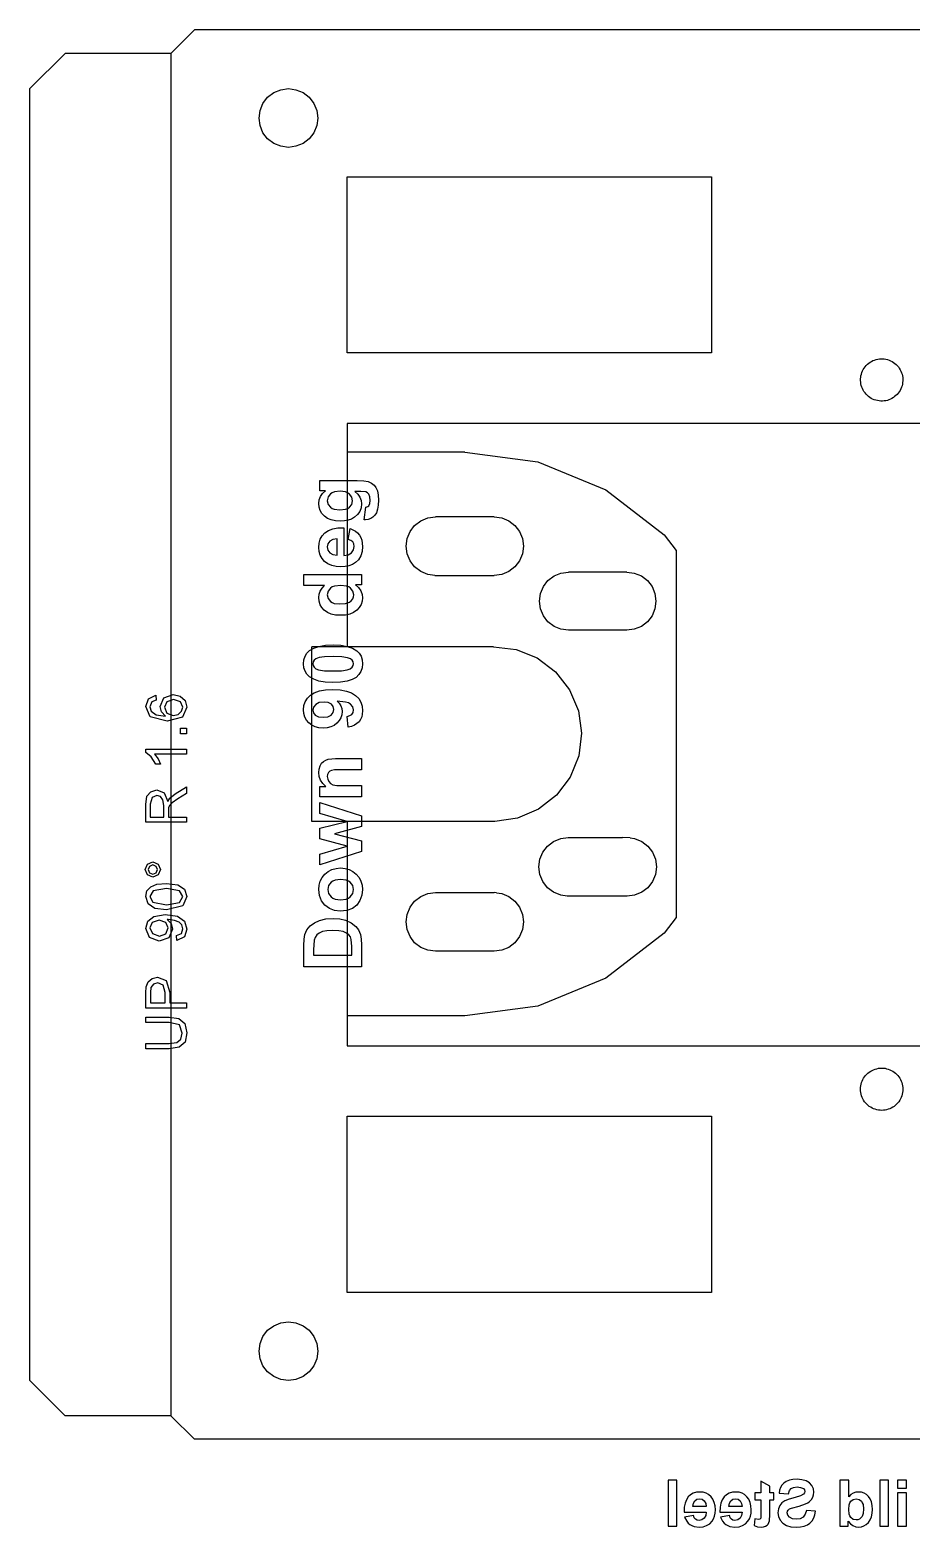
# Model space of a CAD drawing. Header units: metres. Extents: x 144 to 450, y -7 to 120.
# Drawn here: x 304.3 to 379.3, y -7.4 to 120.1 of the extents above; entities that cross this region are included whole.
import ezdxf

# ---------------------------------------------------------------- set-up
doc = ezdxf.new("R2010")
doc.units = ezdxf.units.M

msp = doc.modelspace()

# ---------------------------------------------------------------- linework, layer by layer
at = {"layer": '2mm Mild Steel'}
for p, q in [((359.33, -3.38, 0.02), (358.58, -3.38, 0.02)), ((358.58, -3.38, 0.02), (358.58, -7.31, 0.02)), ((359.33, -7.31, 0.02), (359.33, -3.38, 0.02)), ((367.24, -3.9, 0.02), (366.48, -3.46, 0.02)), ((366.48, -3.46, 0.02), (366.48, -4.46, 0.02)), ((368.28, -3.81, 0.02), (368.16, -4.02, 0.02)), ((368.44, -3.64, 0.02), (368.28, -3.81, 0.02)), ((368.65, -3.49, 0.02), (368.44, -3.64, 0.02)), ((368.91, -3.39, 0.02), (368.65, -3.49, 0.02)), ((369.21, -3.33, 0.02), (368.91, -3.39, 0.02)), ((369.56, -3.31, 0.02), (369.21, -3.33, 0.02)), ((369.98, -3.35, 0.02), (369.56, -3.31, 0.02)), ((370.33, -3.45, 0.02), (369.98, -3.35, 0.02)), ((370.62, -3.62, 0.02), (370.33, -3.45, 0.02)), ((370.82, -3.85, 0.02), (370.62, -3.62, 0.02)), ((373.96, -3.38, 0.02), (373.21, -3.38, 0.02)), ((373.21, -3.38, 0.02), (373.21, -7.31, 0.02)), ((373.96, -4.8, 0.02), (373.96, -3.38, 0.02)), ((377.35, -3.38, 0.02), (376.6, -3.38, 0.02)), ((376.6, -3.38, 0.02), (376.6, -7.31, 0.02)), ((377.35, -7.31, 0.02), (377.35, -3.38, 0.02)), ((378.88, -3.38, 0.02), (378.12, -3.38, 0.02)), ((378.12, -3.38, 0.02), (378.12, -4.08, 0.02)), ((378.88, -4.08, 0.02), (378.88, -3.38, 0.02)), ((360.14, -5.06, 0.02), (360.03, -5.35, 0.02)), ((360.3, -4.82, 0.02), (360.14, -5.06, 0.02)), ((360.5, -4.63, 0.02), (360.3, -4.82, 0.02)), ((360.73, -4.5, 0.02), (360.5, -4.63, 0.02)), ((361, -4.42, 0.02), (360.73, -4.5, 0.02)), ((360.87, -5.15, 0.02), (361.04, -5.02, 0.02)), ((361.3, -4.4, 0.02), (361, -4.42, 0.02)), ((361.04, -5.02, 0.02), (361.26, -4.98, 0.02)), ((361.26, -4.98, 0.02), (361.48, -5.02, 0.02)), ((361.57, -4.42, 0.02), (361.3, -4.4, 0.02)), ((361.48, -5.02, 0.02), (361.67, -5.15, 0.02)), ((361.82, -4.5, 0.02), (361.57, -4.42, 0.02)), ((362.04, -4.62, 0.02), (361.82, -4.5, 0.02)), ((362.24, -4.8, 0.02), (362.04, -4.62, 0.02)), ((362.4, -5.02, 0.02), (362.24, -4.8, 0.02)), ((362.52, -5.28, 0.02), (362.4, -5.02, 0.02)), ((363.2, -5.06, 0.02), (363.08, -5.35, 0.02)), ((363.36, -4.82, 0.02), (363.2, -5.06, 0.02)), ((363.56, -4.63, 0.02), (363.36, -4.82, 0.02)), ((363.79, -4.5, 0.02), (363.56, -4.63, 0.02)), ((364.06, -4.42, 0.02), (363.79, -4.5, 0.02)), ((363.92, -5.15, 0.02), (364.1, -5.02, 0.02)), ((364.36, -4.4, 0.02), (364.06, -4.42, 0.02)), ((364.1, -5.02, 0.02), (364.31, -4.98, 0.02)), ((364.31, -4.98, 0.02), (364.54, -5.02, 0.02)), ((364.63, -4.42, 0.02), (364.36, -4.4, 0.02)), ((364.54, -5.02, 0.02), (364.72, -5.15, 0.02)), ((364.88, -4.5, 0.02), (364.63, -4.42, 0.02)), ((365.1, -4.62, 0.02), (364.88, -4.5, 0.02)), ((365.3, -4.8, 0.02), (365.1, -4.62, 0.02)), ((365.46, -5.02, 0.02), (365.3, -4.8, 0.02)), ((365.57, -5.28, 0.02), (365.46, -5.02, 0.02)), ((365.97, -4.46, 0.02), (365.97, -5.06, 0.02)), ((366.48, -4.46, 0.02), (365.97, -4.46, 0.02)), ((365.97, -5.06, 0.02), (366.48, -5.06, 0.02)), ((366.48, -5.06, 0.02), (366.48, -6.21, 0.02)), ((367.24, -4.46, 0.02), (367.24, -3.9, 0.02)), ((367.59, -4.46, 0.02), (367.24, -4.46, 0.02)), ((367.24, -6.31, 0.02), (367.24, -5.06, 0.02)), ((367.24, -5.06, 0.02), (367.59, -5.06, 0.02)), ((367.59, -5.06, 0.02), (367.59, -4.46, 0.02)), ((368.08, -4.25, 0.02), (368.05, -4.5, 0.02)), ((368.05, -4.5, 0.02), (368.84, -4.54, 0.02)), ((368.16, -4.02, 0.02), (368.08, -4.25, 0.02)), ((368.88, -5, 0.02), (368.53, -5.14, 0.02)), ((368.84, -4.54, 0.02), (368.92, -4.28, 0.02)), ((369.39, -4.86, 0.02), (368.88, -5, 0.02)), ((368.92, -4.28, 0.02), (369.06, -4.1, 0.02)), ((369.06, -4.1, 0.02), (369.27, -4, 0.02)), ((369.27, -4, 0.02), (369.57, -3.97, 0.02)), ((369.86, -4.72, 0.02), (369.39, -4.86, 0.02)), ((369.57, -3.97, 0.02), (369.87, -4, 0.02)), ((370.12, -4.59, 0.02), (369.86, -4.72, 0.02)), ((369.87, -4, 0.02), (370.11, -4.11, 0.02)), ((370.11, -4.11, 0.02), (370.2, -4.22, 0.02)), ((370.2, -4.48, 0.02), (370.12, -4.59, 0.02)), ((370.2, -4.22, 0.02), (370.23, -4.36, 0.02)), ((370.23, -4.36, 0.02), (370.2, -4.48, 0.02)), ((370.63, -5.2, 0.02), (370.79, -5.03, 0.02)), ((370.79, -5.03, 0.02), (370.9, -4.84, 0.02)), ((370.95, -4.12, 0.02), (370.82, -3.85, 0.02)), ((370.9, -4.84, 0.02), (370.97, -4.63, 0.02)), ((370.99, -4.41, 0.02), (370.95, -4.12, 0.02)), ((370.97, -4.63, 0.02), (370.99, -4.41, 0.02)), ((374.15, -4.62, 0.02), (373.96, -4.8, 0.02)), ((374.14, -5.19, 0.02), (374.34, -5.03, 0.02)), ((374.34, -4.5, 0.02), (374.15, -4.62, 0.02)), ((374.56, -4.42, 0.02), (374.34, -4.5, 0.02)), ((374.34, -5.03, 0.02), (374.59, -4.98, 0.02)), ((374.79, -4.4, 0.02), (374.56, -4.42, 0.02)), ((374.59, -4.98, 0.02), (374.84, -5.03, 0.02)), ((375.04, -4.42, 0.02), (374.79, -4.4, 0.02)), ((374.84, -5.03, 0.02), (375.04, -5.19, 0.02)), ((375.27, -4.49, 0.02), (375.04, -4.42, 0.02)), ((375.47, -4.61, 0.02), (375.27, -4.49, 0.02)), ((375.65, -4.78, 0.02), (375.47, -4.61, 0.02)), ((375.8, -4.99, 0.02), (375.65, -4.78, 0.02)), ((375.91, -5.24, 0.02), (375.8, -4.99, 0.02)), ((378.12, -4.08, 0.02), (378.88, -4.08, 0.02)), ((378.88, -4.46, 0.02), (378.12, -4.46, 0.02)), ((378.12, -4.46, 0.02), (378.12, -7.31, 0.02)), ((378.88, -7.31, 0.02), (378.88, -4.46, 0.02)), ((359.96, -5.7, 0.02), (359.95, -6.1, 0.02)), ((359.95, -6.1, 0.02), (361.84, -6.1, 0.02)), ((360.03, -5.35, 0.02), (359.96, -5.7, 0.02)), ((360.7, -5.64, 0.02), (360.74, -5.36, 0.02)), ((361.82, -5.64, 0.02), (360.7, -5.64, 0.02)), ((360.74, -5.36, 0.02), (360.87, -5.15, 0.02)), ((361.67, -5.15, 0.02), (361.79, -5.37, 0.02)), ((361.79, -5.37, 0.02), (361.82, -5.64, 0.02)), ((361.84, -6.1, 0.02), (361.79, -6.4, 0.02)), ((362.59, -5.57, 0.02), (362.52, -5.28, 0.02)), ((362.54, -6.45, 0.02), (362.59, -6.19, 0.02)), ((362.61, -5.91, 0.02), (362.59, -5.57, 0.02)), ((362.59, -6.19, 0.02), (362.61, -5.91, 0.02)), ((363.02, -5.7, 0.02), (363, -6.1, 0.02)), ((363, -6.1, 0.02), (364.89, -6.1, 0.02)), ((363.08, -5.35, 0.02), (363.02, -5.7, 0.02)), ((363.75, -5.64, 0.02), (363.8, -5.36, 0.02)), ((364.88, -5.64, 0.02), (363.75, -5.64, 0.02)), ((363.8, -5.36, 0.02), (363.92, -5.15, 0.02)), ((364.72, -5.15, 0.02), (364.84, -5.37, 0.02)), ((364.84, -5.37, 0.02), (364.88, -5.64, 0.02)), ((364.89, -6.1, 0.02), (364.84, -6.4, 0.02)), ((365.64, -5.57, 0.02), (365.57, -5.28, 0.02)), ((365.6, -6.45, 0.02), (365.65, -6.19, 0.02)), ((365.67, -5.91, 0.02), (365.64, -5.57, 0.02)), ((365.65, -6.19, 0.02), (365.67, -5.91, 0.02)), ((366.48, -6.21, 0.02), (366.47, -6.62, 0.02)), ((367.22, -6.84, 0.02), (367.24, -6.31, 0.02)), ((367.98, -5.82, 0.02), (367.94, -6.17, 0.02)), ((367.94, -6.17, 0.02), (367.98, -6.49, 0.02)), ((368.09, -5.54, 0.02), (367.98, -5.82, 0.02)), ((368.28, -5.31, 0.02), (368.09, -5.54, 0.02)), ((368.53, -5.14, 0.02), (368.28, -5.31, 0.02)), ((368.73, -6.17, 0.02), (368.75, -6.04, 0.02)), ((368.78, -6.37, 0.02), (368.73, -6.17, 0.02)), ((368.75, -6.04, 0.02), (368.81, -5.93, 0.02)), ((368.93, -6.55, 0.02), (368.78, -6.37, 0.02)), ((368.81, -5.93, 0.02), (368.93, -5.84, 0.02)), ((368.93, -5.84, 0.02), (369.1, -5.76, 0.02)), ((369.1, -5.76, 0.02), (369.74, -5.59, 0.02)), ((369.74, -5.59, 0.02), (370.28, -5.41, 0.02)), ((370.26, -6.29, 0.02), (370.08, -6.53, 0.02)), ((370.36, -5.96, 0.02), (370.26, -6.29, 0.02)), ((370.28, -5.41, 0.02), (370.48, -5.31, 0.02)), ((371.14, -6.03, 0.02), (370.36, -5.96, 0.02)), ((370.48, -5.31, 0.02), (370.63, -5.2, 0.02)), ((370.98, -6.61, 0.02), (371.08, -6.34, 0.02)), ((371.08, -6.34, 0.02), (371.14, -6.03, 0.02)), ((373.96, -5.9, 0.02), (374, -5.48, 0.02)), ((374.01, -6.28, 0.02), (373.96, -5.9, 0.02)), ((374, -5.48, 0.02), (374.06, -5.32, 0.02)), ((374.06, -6.43, 0.02), (374.01, -6.28, 0.02)), ((374.06, -5.32, 0.02), (374.14, -5.19, 0.02)), ((375.04, -5.19, 0.02), (375.12, -5.31, 0.02)), ((375.19, -6.22, 0.02), (375.1, -6.49, 0.02)), ((375.12, -5.31, 0.02), (375.18, -5.45, 0.02)), ((375.18, -5.45, 0.02), (375.22, -5.83, 0.02)), ((375.22, -5.83, 0.02), (375.19, -6.22, 0.02)), ((375.9, -6.51, 0.02), (375.97, -6.21, 0.02)), ((375.97, -5.54, 0.02), (375.91, -5.24, 0.02)), ((375.99, -5.88, 0.02), (375.97, -5.54, 0.02)), ((375.97, -6.21, 0.02), (375.99, -5.88, 0.02)), ((358.58, -7.31, 0.02), (359.33, -7.31, 0.02)), ((360.74, -6.4, 0.02), (359.99, -6.53, 0.02)), ((359.99, -6.53, 0.02), (360.18, -6.89, 0.02)), ((360.18, -6.89, 0.02), (360.3, -7.04, 0.02)), ((360.3, -7.04, 0.02), (360.45, -7.16, 0.02)), ((360.45, -7.16, 0.02), (360.61, -7.25, 0.02)), ((360.61, -7.25, 0.02), (360.8, -7.32, 0.02)), ((360.82, -6.59, 0.02), (360.74, -6.4, 0.02)), ((360.8, -7.32, 0.02), (361.23, -7.38, 0.02)), ((360.92, -6.72, 0.02), (360.82, -6.59, 0.02)), ((361.06, -6.79, 0.02), (360.92, -6.72, 0.02)), ((361.22, -6.81, 0.02), (361.06, -6.79, 0.02)), ((361.46, -6.77, 0.02), (361.22, -6.81, 0.02)), ((361.23, -7.38, 0.02), (361.58, -7.35, 0.02)), ((361.65, -6.63, 0.02), (361.46, -6.77, 0.02)), ((361.58, -7.35, 0.02), (361.87, -7.25, 0.02)), ((361.79, -6.4, 0.02), (361.65, -6.63, 0.02)), ((361.87, -7.25, 0.02), (362.13, -7.1, 0.02)), ((362.13, -7.1, 0.02), (362.33, -6.89, 0.02)), ((362.33, -6.89, 0.02), (362.45, -6.68, 0.02)), ((362.45, -6.68, 0.02), (362.54, -6.45, 0.02)), ((363.8, -6.4, 0.02), (363.04, -6.53, 0.02)), ((363.04, -6.53, 0.02), (363.23, -6.89, 0.02)), ((363.23, -6.89, 0.02), (363.36, -7.04, 0.02)), ((363.36, -7.04, 0.02), (363.5, -7.16, 0.02)), ((363.5, -7.16, 0.02), (363.67, -7.25, 0.02)), ((363.67, -7.25, 0.02), (363.85, -7.32, 0.02)), ((363.87, -6.59, 0.02), (363.8, -6.4, 0.02)), ((363.85, -7.32, 0.02), (364.28, -7.38, 0.02)), ((363.98, -6.72, 0.02), (363.87, -6.59, 0.02)), ((364.11, -6.79, 0.02), (363.98, -6.72, 0.02)), ((364.28, -6.81, 0.02), (364.11, -6.79, 0.02)), ((364.51, -6.77, 0.02), (364.28, -6.81, 0.02)), ((364.28, -7.38, 0.02), (364.63, -7.35, 0.02)), ((364.71, -6.63, 0.02), (364.51, -6.77, 0.02)), ((364.63, -7.35, 0.02), (364.93, -7.25, 0.02)), ((364.84, -6.4, 0.02), (364.71, -6.63, 0.02)), ((364.93, -7.25, 0.02), (365.18, -7.1, 0.02)), ((365.18, -7.1, 0.02), (365.38, -6.89, 0.02)), ((365.38, -6.89, 0.02), (365.51, -6.68, 0.02)), ((365.51, -6.68, 0.02), (365.6, -6.45, 0.02)), ((365.97, -6.68, 0.02), (365.91, -7.26, 0.02)), ((365.91, -7.26, 0.02), (366.19, -7.35, 0.02)), ((366.27, -6.75, 0.02), (365.97, -6.68, 0.02)), ((366.19, -7.35, 0.02), (366.5, -7.38, 0.02)), ((366.4, -6.71, 0.02), (366.27, -6.75, 0.02)), ((366.47, -6.62, 0.02), (366.4, -6.71, 0.02)), ((366.5, -7.38, 0.02), (366.7, -7.36, 0.02)), ((366.7, -7.36, 0.02), (366.87, -7.31, 0.02)), ((366.87, -7.31, 0.02), (367.01, -7.23, 0.02)), ((367.01, -7.23, 0.02), (367.11, -7.13, 0.02)), ((367.11, -7.13, 0.02), (367.17, -7, 0.02)), ((367.17, -7, 0.02), (367.22, -6.84, 0.02)), ((367.98, -6.49, 0.02), (368.13, -6.8, 0.02)), ((368.13, -6.8, 0.02), (368.35, -7.06, 0.02)), ((368.35, -7.06, 0.02), (368.66, -7.24, 0.02)), ((368.66, -7.24, 0.02), (369.04, -7.35, 0.02)), ((369.17, -6.67, 0.02), (368.93, -6.55, 0.02)), ((369.04, -7.35, 0.02), (369.51, -7.38, 0.02)), ((369.5, -6.71, 0.02), (369.17, -6.67, 0.02)), ((369.83, -6.67, 0.02), (369.5, -6.71, 0.02)), ((369.51, -7.38, 0.02), (369.86, -7.36, 0.02)), ((370.08, -6.53, 0.02), (369.83, -6.67, 0.02)), ((369.86, -7.36, 0.02), (370.17, -7.3, 0.02)), ((370.17, -7.3, 0.02), (370.44, -7.19, 0.02)), ((370.44, -7.19, 0.02), (370.66, -7.04, 0.02)), ((370.66, -7.04, 0.02), (370.84, -6.84, 0.02)), ((370.84, -6.84, 0.02), (370.98, -6.61, 0.02)), ((373.21, -7.31, 0.02), (373.91, -7.31, 0.02)), ((373.91, -7.31, 0.02), (373.91, -6.89, 0.02)), ((373.91, -6.89, 0.02), (374.1, -7.11, 0.02)), ((374.14, -6.56, 0.02), (374.06, -6.43, 0.02)), ((374.1, -7.11, 0.02), (374.32, -7.26, 0.02)), ((374.34, -6.73, 0.02), (374.14, -6.56, 0.02)), ((374.32, -7.26, 0.02), (374.56, -7.35, 0.02)), ((374.59, -6.78, 0.02), (374.34, -6.73, 0.02)), ((374.56, -7.35, 0.02), (374.8, -7.38, 0.02)), ((374.74, -6.76, 0.02), (374.59, -6.78, 0.02)), ((374.88, -6.71, 0.02), (374.74, -6.76, 0.02)), ((374.8, -7.38, 0.02), (375.04, -7.35, 0.02)), ((375, -6.61, 0.02), (374.88, -6.71, 0.02)), ((375.1, -6.49, 0.02), (375, -6.61, 0.02)), ((375.04, -7.35, 0.02), (375.26, -7.28, 0.02)), ((375.26, -7.28, 0.02), (375.46, -7.15, 0.02)), ((375.46, -7.15, 0.02), (375.64, -6.98, 0.02)), ((375.64, -6.98, 0.02), (375.79, -6.76, 0.02)), ((375.79, -6.76, 0.02), (375.9, -6.51, 0.02)), ((376.6, -7.31, 0.02), (377.35, -7.31, 0.02)), ((378.12, -7.31, 0.02), (378.88, -7.31, 0.02))]:
    msp.add_line(p, q, dxfattribs=at)
at = {"layer": 'Down 90 deg'}
for p, q in [((328.93, 80.86), (328.93, 81.74)), ((328.93, 81.74), (332.13, 81.74)), ((332.13, 81.74), (332.68, 81.72)), ((332.68, 81.72), (333.07, 81.64)), ((333.07, 81.64), (333.35, 81.52)), ((328.89, 80.09), (329, 80.38)), ((329.43, 80.86), (328.93, 80.86)), ((329, 80.38), (329.18, 80.63)), ((329.18, 80.63), (329.43, 80.86)), ((329.64, 80.33), (329.57, 80.01)), ((329.84, 80.59), (329.64, 80.33)), ((329.99, 80.69), (329.84, 80.59)), ((330.18, 80.76), (329.99, 80.69)), ((330.66, 80.82), (330.18, 80.76)), ((331.13, 80.76), (330.66, 80.82)), ((331.31, 80.68), (331.13, 80.76)), ((331.46, 80.58), (331.31, 80.68)), ((331.67, 80.32), (331.46, 80.58)), ((331.73, 80), (331.67, 80.32)), ((332.44, 80.8), (331.92, 80.8)), ((331.92, 80.8), (332.17, 80.58)), ((332.17, 80.58), (332.35, 80.32)), ((332.35, 80.32), (332.46, 80.04)), ((332.87, 80.76), (332.44, 80.8)), ((333.01, 80.68), (332.87, 80.76)), ((333.11, 80.57), (333.01, 80.68)), ((333.19, 80.34), (333.11, 80.57)), ((333.22, 80.02), (333.19, 80.34)), ((333.35, 81.52), (333.56, 81.35)), ((333.56, 81.35), (333.72, 81.13)), ((333.72, 81.13), (333.84, 80.85)), ((333.84, 80.85), (333.92, 80.49)), ((333.92, 80.49), (333.94, 80.05)), ((328.85, 79.77), (328.89, 80.09)), ((328.88, 79.47), (328.85, 79.77)), ((328.97, 79.18), (328.88, 79.47)), ((329.12, 78.93), (328.97, 79.18)), ((329.57, 80.01), (329.64, 79.7)), ((329.64, 79.7), (329.84, 79.46)), ((329.84, 79.46), (329.99, 79.36)), ((329.99, 79.36), (330.17, 79.29)), ((330.17, 79.29), (330.64, 79.24)), ((330.64, 79.24), (331.13, 79.29)), ((331.13, 79.29), (331.32, 79.36)), ((331.32, 79.36), (331.47, 79.46)), ((331.47, 79.46), (331.67, 79.7)), ((331.67, 79.7), (331.73, 80)), ((332.34, 79.09), (332.15, 78.83)), ((332.46, 79.4), (332.34, 79.09)), ((332.46, 80.04), (332.49, 79.74)), ((332.49, 79.74), (332.46, 79.4)), ((332.73, 78.39), (332.86, 79.47)), ((332.86, 79.47), (333.02, 79.51)), ((333.02, 79.51), (333.12, 79.59)), ((333.12, 79.59), (333.19, 79.77)), ((333.19, 79.77), (333.22, 80.02)), ((333.86, 79.28), (333.77, 78.99)), ((333.92, 79.63), (333.86, 79.28)), ((333.94, 80.05), (333.92, 79.63)), ((329.33, 78.7), (329.12, 78.93)), ((329.59, 78.51), (329.33, 78.7)), ((329.9, 78.38), (329.59, 78.51)), ((330.27, 78.3), (329.9, 78.38)), ((330.69, 78.27), (330.27, 78.3)), ((331.04, 78.29), (330.69, 78.27)), ((331.35, 78.35), (331.04, 78.29)), ((331.63, 78.45), (331.35, 78.35)), ((331.89, 78.6), (331.63, 78.45)), ((332.15, 78.83), (331.89, 78.6)), ((332.84, 78.39), (332.73, 78.39)), ((333.07, 78.41), (332.84, 78.39)), ((333.28, 78.49), (333.07, 78.41)), ((333.46, 78.6), (333.28, 78.49)), ((333.63, 78.77), (333.46, 78.6)), ((333.77, 78.99), (333.63, 78.77)), ((328.89, 76.4), (328.98, 76.73)), ((328.98, 76.73), (329.15, 77.02)), ((329.15, 77.02), (329.38, 77.27)), ((329.38, 77.27), (329.68, 77.47)), ((329.79, 76.57), (329.63, 76.34)), ((329.68, 77.47), (330.04, 77.61)), ((330.05, 76.72), (329.79, 76.57)), ((330.04, 77.61), (330.48, 77.69)), ((330.41, 76.78), (330.05, 76.72)), ((330.41, 75.37), (330.41, 76.78)), ((330.48, 77.69), (330.99, 77.71)), ((330.99, 77.71), (330.99, 75.35)), ((331.36, 76.72), (331.52, 77.66)), ((331.59, 76.63), (331.36, 76.72)), ((331.52, 77.66), (331.97, 77.43)), ((331.75, 76.5), (331.59, 76.63)), ((331.84, 76.33), (331.75, 76.5)), ((331.97, 77.43), (332.16, 77.27)), ((332.16, 77.27), (332.31, 77.09)), ((332.31, 77.09), (332.42, 76.88)), ((332.42, 76.88), (332.51, 76.65)), ((332.51, 76.65), (332.58, 76.11)), ((328.85, 76.02), (328.89, 76.4)), ((328.88, 75.68), (328.85, 76.02)), ((328.98, 75.37), (328.88, 75.68)), ((329.14, 75.1), (328.98, 75.37)), ((329.63, 76.34), (329.57, 76.08)), ((329.57, 76.08), (329.63, 75.8)), ((329.63, 75.8), (329.8, 75.57)), ((329.8, 75.57), (330.06, 75.42)), ((330.06, 75.42), (330.41, 75.37)), ((330.99, 75.35), (331.36, 75.41)), ((331.36, 75.41), (331.64, 75.58)), ((331.64, 75.58), (331.81, 75.83)), ((331.81, 75.83), (331.87, 76.12)), ((331.87, 76.12), (331.84, 76.33)), ((332.42, 75.31), (332.23, 74.99)), ((332.54, 75.68), (332.42, 75.31)), ((332.58, 76.11), (332.54, 75.68)), ((329.35, 74.85), (329.14, 75.1)), ((329.63, 74.65), (329.35, 74.85)), ((329.95, 74.5), (329.63, 74.65)), ((330.32, 74.42), (329.95, 74.5)), ((330.74, 74.39), (330.32, 74.42)), ((331.1, 74.41), (330.74, 74.39)), ((331.42, 74.47), (331.1, 74.41)), ((331.71, 74.58), (331.42, 74.47)), ((331.97, 74.74), (331.71, 74.58)), ((332.23, 74.99), (331.97, 74.74)), ((327.58, 72.79), (327.58, 73.73)), ((327.58, 73.73), (332.49, 73.73)), ((329.35, 72.79), (327.58, 72.79)), ((329.13, 72.56), (329.35, 72.79)), ((330, 72.67), (329.84, 72.57)), ((330.2, 72.74), (330, 72.67)), ((330.73, 72.79), (330.2, 72.74)), ((331.21, 72.74), (330.73, 72.79)), ((331.4, 72.67), (331.21, 72.74)), ((331.55, 72.57), (331.4, 72.67)), ((332.49, 72.86), (331.97, 72.86)), ((331.97, 72.86), (332.24, 72.62)), ((332.49, 73.73), (332.49, 72.86)), ((328.85, 71.76), (328.88, 72.05)), ((328.88, 71.45), (328.85, 71.76)), ((328.88, 72.05), (328.98, 72.31)), ((328.97, 71.16), (328.88, 71.45)), ((328.98, 72.31), (329.13, 72.56)), ((329.64, 72.32), (329.57, 72.01)), ((329.57, 72.01), (329.64, 71.7)), ((329.84, 72.57), (329.64, 72.32)), ((329.64, 71.7), (329.84, 71.44)), ((329.84, 71.44), (329.99, 71.34)), ((331.46, 71.38), (331.62, 71.5)), ((331.76, 72.31), (331.55, 72.57)), ((331.62, 71.5), (331.74, 71.65)), ((331.74, 71.65), (331.81, 71.82)), ((331.83, 72.01), (331.76, 72.31)), ((331.81, 71.82), (331.83, 72.01)), ((332.24, 72.62), (332.43, 72.34)), ((332.43, 72.34), (332.54, 72.04)), ((332.54, 71.45), (332.45, 71.17)), ((332.54, 72.04), (332.58, 71.74)), ((332.58, 71.74), (332.54, 71.45)), ((329.12, 70.91), (328.97, 71.16)), ((329.32, 70.68), (329.12, 70.91)), ((329.59, 70.49), (329.32, 70.68)), ((329.9, 70.36), (329.59, 70.49)), ((330.28, 70.28), (329.9, 70.36)), ((329.99, 71.34), (330.17, 71.27)), ((330.17, 71.27), (330.64, 71.22)), ((330.7, 70.26), (330.28, 70.28)), ((330.64, 71.22), (331.13, 71.26)), ((331.12, 70.28), (330.7, 70.26)), ((331.49, 70.36), (331.12, 70.28)), ((331.13, 71.26), (331.46, 71.38)), ((331.81, 70.5), (331.49, 70.36)), ((332.08, 70.69), (331.81, 70.5)), ((332.3, 70.92), (332.08, 70.69)), ((332.45, 71.17), (332.3, 70.92)), ((328.42, 67.46), (328.87, 67.61)), ((328.87, 67.61), (329.42, 67.7)), ((329.42, 67.7), (330.07, 67.73)), ((330.07, 67.73), (330.72, 67.7)), ((330.72, 67.7), (331.27, 67.61)), ((331.27, 67.61), (331.72, 67.46)), ((327.56, 66.13), (327.59, 66.47)), ((327.59, 66.47), (327.69, 66.77)), ((327.69, 66.77), (327.85, 67.03)), ((327.85, 67.03), (328.07, 67.25)), ((328.07, 67.25), (328.42, 67.46)), ((328.37, 66.29), (328.34, 66.13)), ((328.45, 66.43), (328.37, 66.29)), ((328.61, 66.56), (328.45, 66.43)), ((328.88, 66.65), (328.61, 66.56)), ((329.34, 66.72), (328.88, 66.65)), ((330.07, 66.74), (329.34, 66.72)), ((330.81, 66.72), (330.07, 66.74)), ((331.3, 66.64), (330.81, 66.72)), ((331.54, 66.55), (331.3, 66.64)), ((331.69, 66.44), (331.54, 66.55)), ((331.77, 66.29), (331.69, 66.44)), ((331.72, 67.46), (332.08, 67.24)), ((331.8, 66.13), (331.77, 66.29)), ((332.08, 67.24), (332.3, 67.02)), ((332.3, 67.02), (332.45, 66.77)), ((332.45, 66.77), (332.55, 66.47)), ((332.55, 66.47), (332.58, 66.13)), ((327.59, 65.79), (327.56, 66.13)), ((327.68, 65.49), (327.59, 65.79)), ((327.84, 65.24), (327.68, 65.49)), ((328.06, 65.02), (327.84, 65.24)), ((328.42, 64.81), (328.06, 65.02)), ((328.34, 66.13), (328.37, 65.97)), ((328.37, 65.97), (328.45, 65.83)), ((328.45, 65.83), (328.6, 65.71)), ((328.6, 65.71), (328.84, 65.62)), ((328.84, 65.62), (329.33, 65.54)), ((329.33, 65.54), (330.07, 65.52)), ((330.07, 65.52), (330.8, 65.54)), ((330.8, 65.54), (331.26, 65.61)), ((331.26, 65.61), (331.53, 65.71)), ((331.53, 65.71), (331.69, 65.83)), ((331.69, 65.83), (331.77, 65.97)), ((331.77, 65.97), (331.8, 66.13)), ((332.27, 65.21), (332.03, 64.97)), ((332.44, 65.48), (332.27, 65.21)), ((332.54, 65.79), (332.44, 65.48)), ((332.58, 66.13), (332.54, 65.79)), ((328.87, 64.65), (328.42, 64.81)), ((328.47, 63.66), (328.9, 63.81)), ((329.41, 64.56), (328.87, 64.65)), ((328.9, 63.81), (329.42, 63.9)), ((330.06, 64.53), (329.41, 64.56)), ((329.42, 63.9), (330.04, 63.93)), ((330.04, 63.93), (330.67, 63.9)), ((330.71, 64.56), (330.06, 64.53)), ((330.67, 63.9), (331.2, 63.8)), ((331.26, 64.64), (330.71, 64.56)), ((331.2, 63.8), (331.64, 63.65)), ((331.7, 64.78), (331.26, 64.64)), ((332.03, 64.97), (331.7, 64.78)), ((327.56, 62.22), (327.59, 62.58)), ((327.59, 62.58), (327.7, 62.9)), ((327.7, 62.9), (327.88, 63.19)), ((327.88, 63.19), (328.14, 63.45)), ((328.14, 63.45), (328.47, 63.66)), ((328.59, 62.66), (328.4, 62.44)), ((328.89, 62.82), (328.59, 62.66)), ((329.3, 62.87), (328.89, 62.82)), ((329.66, 62.82), (329.3, 62.87)), ((329.93, 62.68), (329.66, 62.82)), ((330.09, 62.48), (329.93, 62.68)), ((330.14, 62.23), (330.09, 62.48)), ((331.12, 62.86), (330.42, 62.95)), ((330.42, 62.95), (330.6, 62.77)), ((330.6, 62.77), (330.73, 62.55)), ((330.73, 62.55), (330.81, 62.32)), ((331.37, 62.79), (331.12, 62.86)), ((331.54, 62.69), (331.37, 62.79)), ((331.74, 62.47), (331.54, 62.69)), ((331.64, 63.65), (331.99, 63.43)), ((331.8, 62.2), (331.74, 62.47)), ((331.99, 63.43), (332.25, 63.16)), ((332.25, 63.16), (332.43, 62.85)), ((332.43, 62.85), (332.54, 62.51)), ((332.54, 62.51), (332.58, 62.13)), ((327.59, 61.89), (327.56, 62.22)), ((327.67, 61.59), (327.59, 61.89)), ((327.82, 61.33), (327.67, 61.59)), ((328.02, 61.09), (327.82, 61.33)), ((328.4, 62.44), (328.34, 62.18)), ((328.34, 62.18), (328.39, 61.94)), ((328.39, 61.94), (328.55, 61.74)), ((328.55, 61.74), (328.82, 61.61)), ((328.82, 61.61), (329.22, 61.57)), ((329.22, 61.57), (329.63, 61.62)), ((329.63, 61.62), (329.92, 61.76)), ((329.92, 61.76), (330.09, 61.97)), ((330.09, 61.97), (330.14, 62.23)), ((330.58, 61.29), (330.39, 61.07)), ((330.72, 61.53), (330.58, 61.29)), ((330.81, 61.79), (330.72, 61.53)), ((330.81, 62.32), (330.83, 62.07)), ((330.83, 62.07), (330.81, 61.79)), ((331.26, 61.65), (331.5, 61.71)), ((331.36, 60.74), (331.26, 61.65)), ((331.5, 61.71), (331.67, 61.82)), ((331.67, 61.82), (331.77, 61.99)), ((331.77, 61.99), (331.8, 62.2)), ((332.28, 61.19), (332.1, 61.03)), ((332.41, 61.39), (332.28, 61.19)), ((332.51, 61.6), (332.41, 61.39)), ((332.56, 61.85), (332.51, 61.6)), ((332.58, 62.13), (332.56, 61.85)), ((328.26, 60.89), (328.02, 61.09)), ((328.55, 60.76), (328.26, 60.89)), ((328.87, 60.67), (328.55, 60.76)), ((329.22, 60.64), (328.87, 60.67)), ((329.56, 60.67), (329.22, 60.64)), ((329.87, 60.75), (329.56, 60.67)), ((330.15, 60.88), (329.87, 60.75)), ((330.39, 61.07), (330.15, 60.88)), ((331.64, 60.8), (331.36, 60.74)), ((331.89, 60.9), (331.64, 60.8)), ((332.1, 61.03), (331.89, 60.9)), ((328.88, 57.16), (328.97, 57.43)), ((328.97, 57.43), (329.09, 57.66)), ((329.09, 57.66), (329.25, 57.82)), ((329.25, 57.82), (329.44, 57.93)), ((329.44, 57.93), (329.65, 58)), ((329.65, 58), (330.28, 58.06)), ((330.28, 58.06), (332.49, 58.06)), ((332.49, 58.06), (332.49, 57.11)), ((328.85, 56.86), (328.88, 57.16)), ((328.89, 56.52), (328.85, 56.86)), ((329, 56.21), (328.89, 56.52)), ((329.19, 55.93), (329, 56.21)), ((329.6, 56.71), (329.57, 56.53)), ((329.57, 56.53), (329.61, 56.3)), ((329.67, 56.86), (329.6, 56.71)), ((329.61, 56.3), (329.71, 56.09)), ((329.78, 56.97), (329.67, 56.86)), ((329.93, 57.05), (329.78, 56.97)), ((330.2, 57.1), (329.93, 57.05)), ((330.68, 57.11), (330.2, 57.1)), ((332.49, 57.11), (330.68, 57.11)), ((328.93, 54.81), (328.93, 55.68)), ((328.93, 55.68), (329.46, 55.68)), ((329.46, 55.68), (329.19, 55.93)), ((329.71, 56.09), (329.86, 55.93)), ((329.86, 55.93), (330.06, 55.82)), ((330.06, 55.82), (330.38, 55.77)), ((330.38, 55.77), (330.88, 55.75)), ((330.88, 55.75), (332.49, 55.75)), ((332.49, 55.75), (332.49, 54.81)), ((332.49, 54.81), (328.93, 54.81)), ((328.93, 53.39), (328.93, 54.32)), ((328.93, 54.32), (332.49, 53.18)), ((331.27, 52.71), (328.93, 53.39)), ((328.93, 52.12), (331.27, 52.71)), ((332.49, 52.27), (330.2, 51.66)), ((332.49, 53.18), (332.49, 52.27)), ((328.93, 51.21), (328.93, 52.12)), ((331.27, 50.59), (328.93, 51.21)), ((330.2, 51.66), (332.49, 51.05)), ((332.49, 51.05), (332.49, 50.14)), ((328.93, 49.93), (331.27, 50.59)), ((332.49, 50.14), (328.93, 49.01)), ((328.93, 49.01), (328.93, 49.93)), ((329.38, 48.22), (329.66, 48.45)), ((329.66, 48.45), (329.97, 48.61)), ((329.97, 48.61), (330.32, 48.7)), ((330.32, 48.7), (330.7, 48.74)), ((330.7, 48.74), (331.09, 48.7)), ((331.09, 48.7), (331.44, 48.61)), ((331.44, 48.61), (331.76, 48.44)), ((328.85, 46.9), (328.89, 47.28)), ((328.89, 47.28), (328.98, 47.63)), ((328.98, 47.63), (329.15, 47.94)), ((329.15, 47.94), (329.38, 48.22)), ((329.69, 47.24), (329.64, 47.08)), ((329.9, 47.52), (329.69, 47.24)), ((330.06, 47.63), (329.9, 47.52)), ((330.24, 47.7), (330.06, 47.63)), ((330.71, 47.77), (330.24, 47.7)), ((331.18, 47.7), (330.71, 47.77)), ((331.37, 47.63), (331.18, 47.7)), ((331.53, 47.52), (331.37, 47.63)), ((331.74, 47.24), (331.53, 47.52)), ((331.79, 47.08), (331.74, 47.24)), ((331.76, 48.44), (332.04, 48.21)), ((332.04, 48.21), (332.28, 47.94)), ((332.28, 47.94), (332.44, 47.63)), ((332.44, 47.63), (332.54, 47.28)), ((332.54, 47.28), (332.58, 46.9)), ((328.91, 46.4), (328.85, 46.9)), ((329.08, 45.95), (328.91, 46.4)), ((329.37, 45.57), (329.08, 45.95)), ((329.64, 47.08), (329.62, 46.9)), ((329.62, 46.9), (329.69, 46.56)), ((329.69, 46.56), (329.9, 46.28)), ((329.9, 46.28), (330.06, 46.17)), ((330.06, 46.17), (330.25, 46.09)), ((330.25, 46.09), (330.71, 46.03)), ((330.71, 46.03), (331.18, 46.09)), ((331.18, 46.09), (331.37, 46.17)), ((331.37, 46.17), (331.53, 46.28)), ((331.53, 46.28), (331.74, 46.56)), ((331.74, 46.56), (331.81, 46.9)), ((331.81, 46.9), (331.79, 47.08)), ((332.35, 45.97), (332.08, 45.58)), ((332.52, 46.42), (332.35, 45.97)), ((332.58, 46.9), (332.52, 46.42)), ((329.76, 45.29), (329.37, 45.57)), ((330.2, 45.12), (329.76, 45.29)), ((330.66, 45.06), (330.2, 45.12)), ((331.23, 45.12), (330.66, 45.06)), ((331.71, 45.29), (331.23, 45.12)), ((332.08, 45.58), (331.71, 45.29)), ((327.67, 43.07), (327.85, 43.47)), ((327.85, 43.47), (328.13, 43.81)), ((328.13, 43.81), (328.49, 44.08)), ((328.49, 44.08), (328.92, 44.28)), ((328.92, 44.28), (329.45, 44.4)), ((329.54, 43.39), (329.16, 43.32)), ((329.45, 44.4), (330.08, 44.44)), ((330.04, 43.42), (329.54, 43.39)), ((330.55, 43.39), (330.04, 43.42)), ((330.08, 44.44), (330.65, 44.41)), ((330.94, 43.32), (330.55, 43.39)), ((330.65, 44.41), (331.13, 44.29)), ((331.13, 44.29), (331.62, 44.07)), ((331.62, 44.07), (332, 43.77)), ((332, 43.77), (332.22, 43.46)), ((332.22, 43.46), (332.39, 43.07)), ((327.58, 42.14), (327.6, 42.68)), ((327.58, 40.32), (327.58, 42.14)), ((327.6, 42.68), (327.67, 43.07)), ((328.46, 42.58), (328.41, 41.76)), ((328.55, 42.83), (328.46, 42.58)), ((328.69, 43.04), (328.55, 42.83)), ((328.89, 43.2), (328.69, 43.04)), ((329.16, 43.32), (328.89, 43.2)), ((331.22, 43.2), (330.94, 43.32)), ((331.42, 43.06), (331.22, 43.2)), ((331.54, 42.88), (331.42, 43.06)), ((331.62, 42.66), (331.54, 42.88)), ((331.67, 42.06), (331.62, 42.66)), ((332.39, 43.07), (332.47, 42.68)), ((332.47, 42.68), (332.49, 42.19)), ((332.49, 42.19), (332.49, 40.32)), ((328.41, 41.76), (328.41, 41.31)), ((328.41, 41.31), (331.67, 41.31)), ((331.67, 41.31), (331.67, 42.06)), ((332.49, 40.32), (327.58, 40.32))]:
    msp.add_line(p, q, dxfattribs=at)
at = {"layer": 'Layer0'}
for p, q in [((316.27, 118.1), (318.27, 120.1)), ((436.15, 120.1), (318.27, 120.1)), ((307.27, 118.1), (304.27, 115.1)), ((316.27, 118.1), (307.27, 118.1)), ((316.27, 118.1), (316.27, 78.29)), ((304.27, 5.1), (304.27, 115.1)), ((324.5, 114.37), (325.02, 114.76)), ((325.02, 114.76), (325.62, 115.01)), ((325.62, 115.01), (326.27, 115.1)), ((326.27, 115.1), (326.91, 115.01)), ((326.91, 115.01), (327.52, 114.76)), ((327.52, 114.76), (328.04, 114.37)), ((323.85, 113.25), (324.1, 113.85)), ((324.1, 113.85), (324.5, 114.37)), ((328.04, 114.37), (328.43, 113.85)), ((328.43, 113.85), (328.68, 113.25)), ((323.77, 112.6), (323.85, 113.25)), ((323.85, 111.95), (323.77, 112.6)), ((328.68, 113.25), (328.77, 112.6)), ((328.77, 112.6), (328.68, 111.95)), ((324.1, 111.35), (323.85, 111.95)), ((324.5, 110.83), (324.1, 111.35)), ((328.43, 111.35), (328.04, 110.83)), ((328.68, 111.95), (328.43, 111.35)), ((325.02, 110.43), (324.5, 110.83)), ((325.62, 110.19), (325.02, 110.43)), ((326.27, 110.1), (325.62, 110.19)), ((326.91, 110.19), (326.27, 110.1)), ((327.52, 110.43), (326.91, 110.19)), ((328.04, 110.83), (327.52, 110.43)), ((331.27, 92.6), (331.27, 107.6)), ((331.27, 107.6), (362.27, 107.6)), ((362.27, 107.6), (362.27, 92.6)), ((362.27, 92.6), (331.27, 92.6)), ((375.66, 91.72), (375.78, 91.8)), ((375.78, 91.8), (375.9, 91.88)), ((375.9, 91.88), (376.02, 91.94)), ((376.02, 91.94), (376.15, 91.99)), ((376.15, 91.99), (376.29, 92.04)), ((376.29, 92.04), (376.43, 92.07)), ((376.43, 92.07), (376.57, 92.09)), ((376.57, 92.09), (376.71, 92.1)), ((376.71, 92.1), (376.85, 92.1)), ((376.85, 92.1), (376.99, 92.09)), ((376.99, 92.09), (377.13, 92.06)), ((377.13, 92.06), (377.27, 92.03)), ((377.27, 92.03), (377.4, 91.98)), ((377.4, 91.98), (377.53, 91.93)), ((377.53, 91.93), (377.66, 91.86)), ((377.66, 91.86), (377.78, 91.79)), ((377.78, 91.79), (377.89, 91.71)), ((374.97, 90.38), (374.98, 90.52)), ((374.98, 90.52), (375, 90.66)), ((375, 90.66), (375.04, 90.8)), ((375.04, 90.8), (375.08, 90.93)), ((375.08, 90.93), (375.14, 91.06)), ((375.14, 91.06), (375.2, 91.19)), ((375.2, 91.19), (375.28, 91.31)), ((375.28, 91.31), (375.36, 91.42)), ((375.36, 91.42), (375.45, 91.53)), ((375.45, 91.53), (375.55, 91.63)), ((375.55, 91.63), (375.66, 91.72)), ((377.89, 91.71), (378, 91.61)), ((378, 91.61), (378.1, 91.51)), ((378.1, 91.51), (378.19, 91.41)), ((378.19, 91.41), (378.27, 91.29)), ((378.27, 91.29), (378.34, 91.17)), ((378.34, 91.17), (378.41, 91.04)), ((378.41, 91.04), (378.46, 90.91)), ((378.46, 90.91), (378.5, 90.78)), ((378.5, 90.78), (378.54, 90.64)), ((378.54, 90.64), (378.56, 90.5)), ((374.97, 90.24), (374.97, 90.38)), ((374.98, 90.1), (374.97, 90.24)), ((375, 89.96), (374.98, 90.1)), ((375.03, 89.82), (375, 89.96)), ((375.07, 89.69), (375.03, 89.82)), ((375.13, 89.56), (375.07, 89.69)), ((375.19, 89.43), (375.13, 89.56)), ((375.26, 89.31), (375.19, 89.43)), ((375.35, 89.19), (375.26, 89.31)), ((378.26, 89.29), (378.17, 89.18)), ((378.33, 89.41), (378.26, 89.29)), ((378.4, 89.54), (378.33, 89.41)), ((378.45, 89.67), (378.4, 89.54)), ((378.5, 89.8), (378.45, 89.67)), ((378.53, 89.94), (378.5, 89.8)), ((378.55, 90.08), (378.53, 89.94)), ((378.57, 90.22), (378.55, 90.08)), ((378.56, 90.5), (378.57, 90.36)), ((378.57, 90.36), (378.57, 90.22)), ((375.44, 89.09), (375.35, 89.19)), ((375.54, 88.99), (375.44, 89.09)), ((375.64, 88.89), (375.54, 88.99)), ((375.76, 88.81), (375.64, 88.89)), ((375.88, 88.73), (375.76, 88.81)), ((376, 88.67), (375.88, 88.73)), ((376.13, 88.61), (376, 88.67)), ((376.27, 88.57), (376.13, 88.61)), ((376.41, 88.54), (376.27, 88.57)), ((376.54, 88.51), (376.41, 88.54)), ((376.69, 88.5), (376.54, 88.51)), ((376.83, 88.5), (376.69, 88.5)), ((376.97, 88.51), (376.83, 88.5)), ((377.11, 88.53), (376.97, 88.51)), ((377.25, 88.56), (377.11, 88.53)), ((377.38, 88.61), (377.25, 88.56)), ((377.51, 88.66), (377.38, 88.61)), ((377.64, 88.72), (377.51, 88.66)), ((377.76, 88.8), (377.64, 88.72)), ((377.87, 88.88), (377.76, 88.8)), ((377.98, 88.97), (377.87, 88.88)), ((378.08, 89.07), (377.98, 88.97)), ((378.17, 89.18), (378.08, 89.07)), ((331.27, 86.6), (331.27, 84.15)), ((422.27, 86.6), (331.27, 86.6)), ((331.27, 84.15), (331.27, 67.58)), ((341.28, 84.15), (331.27, 84.15)), ((341.28, 84.15), (347.49, 83.33)), ((347.49, 83.33), (353.28, 80.93)), ((353.28, 80.93), (358.25, 77.12)), ((316.27, 78.29), (316.27, 2.1)), ((336.62, 77.4), (337.01, 77.91)), ((337.01, 77.91), (337.53, 78.31)), ((337.53, 78.31), (338.13, 78.56)), ((338.13, 78.56), (338.78, 78.65)), ((343.78, 78.65), (338.78, 78.65)), ((343.78, 78.65), (344.43, 78.56)), ((344.43, 78.56), (345.03, 78.31)), ((345.03, 78.31), (345.55, 77.91)), ((345.55, 77.91), (345.95, 77.4)), ((336.28, 76.15), (336.37, 76.79)), ((336.37, 76.79), (336.62, 77.4)), ((345.95, 77.4), (346.2, 76.79)), ((346.2, 76.79), (346.28, 76.15)), ((358.25, 77.12), (359.28, 75.77)), ((336.37, 75.5), (336.28, 76.15)), ((336.62, 74.9), (336.37, 75.5)), ((346.2, 75.5), (345.95, 74.9)), ((346.28, 76.15), (346.2, 75.5)), ((359.28, 75.77), (359.28, 44.52)), ((337.01, 74.38), (336.62, 74.9)), ((337.53, 73.98), (337.01, 74.38)), ((338.13, 73.73), (337.53, 73.98)), ((345.03, 73.98), (344.43, 73.73)), ((345.55, 74.38), (345.03, 73.98)), ((345.95, 74.9), (345.55, 74.38)), ((338.72, 73.65), (338.13, 73.73)), ((338.72, 73.65), (343.78, 73.65)), ((344.43, 73.73), (343.78, 73.65)), ((347.72, 72.1), (347.97, 72.7)), ((347.97, 72.7), (348.36, 73.21)), ((348.36, 73.21), (348.88, 73.61)), ((348.88, 73.61), (349.47, 73.85)), ((349.47, 73.85), (350.12, 73.94)), ((355.07, 73.94), (350.12, 73.94)), ((355.07, 73.94), (355.71, 73.85)), ((355.71, 73.85), (356.31, 73.61)), ((356.31, 73.61), (356.83, 73.21)), ((356.83, 73.21), (357.22, 72.7)), ((357.22, 72.7), (357.47, 72.1)), ((347.64, 71.46), (347.72, 72.1)), ((347.72, 70.82), (347.64, 71.46)), ((357.47, 72.1), (357.55, 71.46)), ((357.55, 71.46), (357.47, 70.82)), ((347.97, 70.22), (347.72, 70.82)), ((348.36, 69.71), (347.97, 70.22)), ((357.22, 70.22), (356.83, 69.71)), ((357.47, 70.82), (357.22, 70.22)), ((348.88, 69.31), (348.36, 69.71)), ((349.47, 69.07), (348.88, 69.31)), ((350.12, 68.98), (349.47, 69.07)), ((355.07, 68.98), (350.12, 68.98)), ((355.71, 69.07), (355.07, 68.98)), ((356.31, 69.31), (355.71, 69.07)), ((356.83, 69.71), (356.31, 69.31)), ((328.27, 52.71), (328.27, 67.58)), ((331.27, 67.58), (328.27, 67.58)), ((343.72, 67.58), (331.27, 67.58)), ((343.72, 67.58), (345.65, 67.34)), ((345.65, 67.34), (347.45, 66.62)), ((347.45, 66.62), (348.99, 65.45)), ((348.99, 65.45), (350.19, 63.92)), ((350.19, 63.92), (350.95, 62.13)), ((350.95, 62.13), (351.22, 60.21)), ((351.22, 60.21), (350.98, 58.28)), ((350.98, 58.28), (350.25, 56.48)), ((350.25, 56.48), (349.08, 54.93)), ((349.08, 54.93), (347.55, 53.74)), ((347.55, 53.74), (345.77, 52.98)), ((331.27, 52.71), (328.27, 52.71)), ((343.84, 52.71), (331.27, 52.71)), ((331.27, 52.71), (331.27, 36.15)), ((345.77, 52.98), (343.84, 52.71)), ((348.33, 50.6), (348.84, 51)), ((348.84, 51), (349.45, 51.25)), ((349.45, 51.25), (350.09, 51.33)), ((350.09, 51.33), (354.71, 51.33)), ((355.35, 51.3), (354.71, 51.33)), ((355.35, 51.3), (355.74, 51.25)), ((355.74, 51.25), (356.34, 51)), ((356.34, 51), (356.86, 50.6)), ((347.68, 49.48), (347.93, 50.08)), ((347.93, 50.08), (348.33, 50.6)), ((356.86, 50.6), (357.26, 50.08)), ((357.26, 50.08), (357.51, 49.48)), ((347.59, 48.83), (347.68, 49.48)), ((347.68, 48.19), (347.59, 48.83)), ((357.51, 49.48), (357.59, 48.83)), ((357.59, 48.83), (357.51, 48.19)), ((347.93, 47.58), (347.68, 48.19)), ((348.33, 47.06), (347.93, 47.58)), ((357.26, 47.58), (356.86, 47.06)), ((357.51, 48.19), (357.26, 47.58)), ((336.62, 45.4), (337.01, 45.91)), ((337.01, 45.91), (337.53, 46.31)), ((337.53, 46.31), (338.13, 46.56)), ((338.13, 46.56), (338.78, 46.65)), ((338.78, 46.65), (343.78, 46.65)), ((343.99, 46.62), (343.78, 46.65)), ((343.99, 46.62), (344.43, 46.56)), ((344.43, 46.56), (345.03, 46.31)), ((345.03, 46.31), (345.55, 45.91)), ((345.55, 45.91), (345.95, 45.4)), ((348.84, 46.67), (348.33, 47.06)), ((349.45, 46.42), (348.84, 46.67)), ((349.99, 46.33), (349.45, 46.42)), ((355.09, 46.33), (349.99, 46.33)), ((355.74, 46.42), (355.09, 46.33)), ((356.34, 46.67), (355.74, 46.42)), ((356.86, 47.06), (356.34, 46.67)), ((336.28, 44.15), (336.37, 44.79)), ((336.37, 44.79), (336.62, 45.4)), ((345.95, 45.4), (346.2, 44.79)), ((346.2, 44.79), (346.28, 44.15)), ((336.37, 43.5), (336.28, 44.15)), ((336.62, 42.9), (336.37, 43.5)), ((346.2, 43.5), (345.95, 42.9)), ((346.28, 44.15), (346.2, 43.5)), ((359.28, 44.52), (358.25, 43.18)), ((337.01, 42.38), (336.62, 42.9)), ((337.53, 41.98), (337.01, 42.38)), ((345.55, 42.38), (345.03, 41.98)), ((345.95, 42.9), (345.55, 42.38)), ((358.25, 43.18), (353.28, 39.36)), ((338.13, 41.73), (337.53, 41.98)), ((338.78, 41.65), (338.13, 41.73)), ((343.78, 41.65), (338.78, 41.65)), ((344.43, 41.73), (343.78, 41.65)), ((345.03, 41.98), (344.43, 41.73)), ((353.28, 39.36), (347.49, 36.96)), ((331.27, 36.15), (331.27, 33.6)), ((341.28, 36.15), (331.27, 36.15)), ((347.49, 36.96), (341.28, 36.15)), ((331.27, 33.6), (422.27, 33.6)), ((375.1, 30.59), (375.16, 30.72)), ((375.16, 30.72), (375.23, 30.84)), ((375.23, 30.84), (375.31, 30.96)), ((375.31, 30.96), (375.4, 31.07)), ((375.4, 31.07), (375.49, 31.17)), ((375.49, 31.17), (375.6, 31.27)), ((375.6, 31.27), (375.71, 31.36)), ((375.71, 31.36), (375.83, 31.43)), ((375.83, 31.43), (375.95, 31.5)), ((375.95, 31.5), (376.08, 31.56)), ((376.08, 31.56), (376.21, 31.61)), ((376.21, 31.61), (376.35, 31.65)), ((376.35, 31.65), (376.49, 31.68)), ((376.49, 31.68), (376.63, 31.69)), ((376.63, 31.69), (376.77, 31.7)), ((376.77, 31.7), (376.91, 31.69)), ((376.91, 31.69), (377.05, 31.68)), ((377.05, 31.68), (377.19, 31.65)), ((377.19, 31.65), (377.32, 31.61)), ((377.32, 31.61), (377.46, 31.56)), ((377.46, 31.56), (377.58, 31.5)), ((377.58, 31.5), (377.71, 31.43)), ((377.71, 31.43), (377.83, 31.36)), ((377.83, 31.36), (377.94, 31.27)), ((377.94, 31.27), (378.04, 31.17)), ((378.04, 31.17), (378.14, 31.07)), ((378.14, 31.07), (378.22, 30.96)), ((378.22, 30.96), (378.3, 30.84)), ((378.3, 30.84), (378.37, 30.72)), ((378.37, 30.72), (378.43, 30.59)), ((374.97, 30.04), (374.99, 30.18)), ((374.97, 29.9), (374.97, 30.04)), ((374.97, 29.76), (374.97, 29.9)), ((374.99, 29.62), (374.97, 29.76)), ((374.99, 30.18), (375.02, 30.32)), ((375.02, 29.48), (374.99, 29.62)), ((375.02, 30.32), (375.06, 30.46)), ((375.06, 29.34), (375.02, 29.48)), ((375.06, 30.46), (375.1, 30.59)), ((375.1, 29.21), (375.06, 29.34)), ((378.43, 30.59), (378.48, 30.46)), ((378.48, 29.34), (378.43, 29.21)), ((378.48, 30.46), (378.52, 30.32)), ((378.52, 29.48), (378.48, 29.34)), ((378.52, 30.32), (378.55, 30.18)), ((378.55, 29.62), (378.52, 29.48)), ((378.55, 30.18), (378.56, 30.04)), ((378.56, 29.76), (378.55, 29.62)), ((378.56, 30.04), (378.57, 29.9)), ((378.57, 29.9), (378.56, 29.76)), ((375.16, 29.08), (375.1, 29.21)), ((375.23, 28.96), (375.16, 29.08)), ((375.31, 28.84), (375.23, 28.96)), ((375.4, 28.73), (375.31, 28.84)), ((375.49, 28.63), (375.4, 28.73)), ((375.6, 28.53), (375.49, 28.63)), ((375.71, 28.44), (375.6, 28.53)), ((375.83, 28.37), (375.71, 28.44)), ((375.95, 28.3), (375.83, 28.37)), ((376.08, 28.24), (375.95, 28.3)), ((376.21, 28.19), (376.08, 28.24)), ((376.35, 28.15), (376.21, 28.19)), ((376.49, 28.12), (376.35, 28.15)), ((376.63, 28.11), (376.49, 28.12)), ((376.77, 28.1), (376.63, 28.11)), ((376.91, 28.11), (376.77, 28.1)), ((377.05, 28.12), (376.91, 28.11)), ((377.19, 28.15), (377.05, 28.12)), ((377.32, 28.19), (377.19, 28.15)), ((377.46, 28.24), (377.32, 28.19)), ((377.58, 28.3), (377.46, 28.24)), ((377.71, 28.37), (377.58, 28.3)), ((377.83, 28.44), (377.71, 28.37)), ((377.94, 28.53), (377.83, 28.44)), ((378.04, 28.63), (377.94, 28.53)), ((378.14, 28.73), (378.04, 28.63)), ((378.22, 28.84), (378.14, 28.73)), ((378.3, 28.96), (378.22, 28.84)), ((378.37, 29.08), (378.3, 28.96)), ((378.43, 29.21), (378.37, 29.08)), ((331.27, 12.6), (331.27, 27.6)), ((331.27, 27.6), (362.27, 27.6)), ((362.27, 27.6), (362.27, 12.6)), ((362.27, 12.6), (331.27, 12.6)), ((324.1, 8.85), (324.5, 9.37)), ((324.5, 9.37), (325.02, 9.76)), ((325.02, 9.76), (325.62, 10.01)), ((325.62, 10.01), (326.27, 10.1)), ((326.27, 10.1), (326.91, 10.01)), ((326.91, 10.01), (327.52, 9.76)), ((327.52, 9.76), (328.04, 9.37)), ((328.04, 9.37), (328.43, 8.85)), ((323.77, 7.6), (323.85, 8.25)), ((323.85, 8.25), (324.1, 8.85)), ((328.43, 8.85), (328.68, 8.25)), ((328.68, 8.25), (328.77, 7.6)), ((323.85, 6.95), (323.77, 7.6)), ((324.1, 6.35), (323.85, 6.95)), ((328.68, 6.95), (328.43, 6.35)), ((328.77, 7.6), (328.68, 6.95)), ((307.27, 2.1), (304.27, 5.1)), ((324.5, 5.83), (324.1, 6.35)), ((325.02, 5.43), (324.5, 5.83)), ((325.62, 5.19), (325.02, 5.43)), ((326.27, 5.1), (325.62, 5.19)), ((326.91, 5.19), (326.27, 5.1)), ((327.52, 5.43), (326.91, 5.19)), ((328.04, 5.83), (327.52, 5.43)), ((328.43, 6.35), (328.04, 5.83)), ((316.27, 2.1), (307.27, 2.1)), ((318.27, 0.1), (316.27, 2.1)), ((436.15, 0.1), (318.27, 0.1))]:
    msp.add_line(p, q, dxfattribs=at)
at = {"layer": 'MTEXT'}
for p, q in [((314.12, 62.48), (314.35, 63.15)), ((314.51, 61.61), (314.12, 62.48)), ((314.35, 63.15), (314.98, 63.46)), ((314.65, 62.88), (314.47, 62.45)), ((315.01, 63.04), (314.65, 62.88)), ((314.98, 63.46), (315.01, 63.04)), ((315.34, 62.5), (315.65, 63.22)), ((315.46, 62.04), (315.34, 62.5)), ((315.65, 63.22), (316.46, 63.52)), ((315.92, 62.9), (315.72, 62.42)), ((316.48, 63.09), (315.92, 62.9)), ((316.46, 63.52), (317.06, 63.38)), ((317.07, 62.89), (316.48, 63.09)), ((317.06, 63.38), (317.49, 62.99)), ((317.29, 62.43), (317.07, 62.89)), ((317.49, 62.99), (317.63, 62.44)), ((314.47, 62.45), (314.58, 62.1)), ((315.96, 61.25), (314.51, 61.61)), ((314.58, 62.1), (315, 61.78)), ((315, 61.78), (315.8, 61.67)), ((315.8, 61.67), (315.46, 62.04)), ((315.72, 62.42), (315.92, 61.93)), ((315.92, 61.93), (316.46, 61.73)), ((317.25, 61.58), (315.96, 61.25)), ((316.46, 61.73), (316.88, 61.82)), ((316.88, 61.82), (317.18, 62.08)), ((317.18, 62.08), (317.29, 62.43)), ((317.63, 62.44), (317.25, 61.58)), ((317.09, 60.17), (317.09, 60.65)), ((317.09, 60.65), (317.58, 60.65)), ((317.58, 60.17), (317.09, 60.17)), ((317.58, 60.65), (317.58, 60.17)), ((314.12, 58.57), (314.12, 58.85)), ((314.12, 58.85), (317.58, 58.85)), ((317.58, 58.85), (317.58, 58.42)), ((314.58, 58.2), (314.12, 58.57)), ((314.98, 57.58), (314.58, 58.2)), ((317.58, 58.42), (314.88, 58.42)), ((314.88, 58.42), (315.17, 58.02)), ((315.39, 57.58), (314.98, 57.58)), ((315.17, 58.02), (315.39, 57.58)), ((314.13, 54.15), (314.23, 54.85)), ((314.23, 54.85), (314.55, 55.23)), ((314.55, 55.23), (315.07, 55.38)), ((315.07, 54.91), (314.67, 54.73)), ((315.07, 55.38), (315.69, 55.14)), ((315.38, 54.82), (315.07, 54.91)), ((315.69, 55.14), (316.01, 54.41)), ((316.18, 54.68), (316.64, 55.06)), ((316.64, 55.06), (317.58, 55.66)), ((317.58, 55.09), (316.86, 54.63)), ((317.58, 55.66), (317.58, 55.09)), ((314.13, 52.63), (314.13, 54.15)), ((314.67, 54.73), (314.51, 54.17)), ((314.51, 54.17), (314.51, 53.08)), ((315.59, 54.55), (315.38, 54.82)), ((315.65, 54.06), (315.59, 54.55)), ((315.65, 53.08), (315.65, 54.06)), ((316.01, 54.41), (316.18, 54.68)), ((316.06, 53.86), (316.05, 53.61)), ((316.05, 53.61), (316.05, 53.08)), ((316.15, 54.07), (316.06, 53.86)), ((316.38, 54.3), (316.15, 54.07)), ((316.86, 54.63), (316.38, 54.3)), ((317.58, 52.63), (314.13, 52.63)), ((314.51, 53.08), (315.65, 53.08)), ((316.05, 53.08), (317.58, 53.08)), ((317.58, 53.08), (317.58, 52.63)), ((314.08, 48.6), (314.27, 49.07)), ((314.27, 48.15), (314.08, 48.6)), ((314.27, 49.07), (314.73, 49.26)), ((314.44, 48.88), (314.33, 48.61)), ((314.33, 48.61), (314.44, 48.33)), ((314.73, 49), (314.44, 48.88)), ((314.73, 49.26), (315.19, 49.07)), ((315.01, 48.88), (314.73, 49)), ((315.12, 48.61), (315.01, 48.88)), ((315.01, 48.33), (315.12, 48.61)), ((315.19, 49.07), (315.38, 48.6)), ((315.38, 48.6), (315.19, 48.15)), ((314.73, 47.95), (314.27, 48.15)), ((314.44, 48.33), (314.73, 48.21)), ((314.55, 47.13), (315.06, 47.35)), ((314.73, 48.21), (315.01, 48.33)), ((315.19, 48.15), (314.73, 47.95)), ((315.06, 47.35), (315.88, 47.42)), ((315.88, 47.42), (316.86, 47.3)), ((316.86, 47.3), (317.43, 46.93)), ((314.12, 46.3), (314.23, 46.79)), ((314.32, 45.68), (314.12, 46.3)), ((314.23, 46.79), (314.55, 47.13)), ((314.75, 46.79), (314.47, 46.3)), ((314.47, 46.3), (314.72, 45.83)), ((315.88, 46.99), (314.75, 46.79)), ((317, 46.79), (315.88, 46.99)), ((317.29, 46.3), (317, 46.79)), ((317.01, 45.81), (317.29, 46.3)), ((317.63, 46.3), (317.28, 45.52)), ((317.43, 46.93), (317.63, 46.3)), ((314.3, 44.2), (314.82, 44.62)), ((314.9, 45.3), (314.32, 45.68)), ((314.72, 45.83), (315.88, 45.61)), ((314.82, 44.62), (315.78, 44.77)), ((315.88, 45.18), (314.9, 45.3)), ((315.78, 44.77), (316.83, 44.63)), ((315.88, 45.61), (317.01, 45.81)), ((317.28, 45.52), (315.88, 45.18)), ((316.83, 44.63), (317.43, 44.2)), ((314.12, 43.59), (314.3, 44.2)), ((314.44, 42.81), (314.12, 43.59)), ((314.68, 44.11), (314.47, 43.64)), ((314.47, 43.64), (314.7, 43.15)), ((315.26, 44.3), (314.68, 44.11)), ((315.83, 44.11), (315.26, 44.3)), ((316.04, 43.63), (315.83, 44.11)), ((315.83, 43.14), (316.04, 43.63)), ((316.04, 44.35), (315.96, 44.35)), ((315.96, 44.35), (316.28, 44)), ((316.56, 44.28), (316.04, 44.35)), ((316.41, 43.52), (316.1, 42.8)), ((316.28, 44), (316.41, 43.52)), ((316.96, 44.13), (316.56, 44.28)), ((317.2, 43.89), (316.96, 44.13)), ((317.16, 43.17), (317.29, 43.55)), ((317.29, 43.55), (317.2, 43.89)), ((317.63, 43.54), (317.41, 42.88)), ((317.43, 44.2), (317.63, 43.54)), ((315.28, 42.51), (314.44, 42.81)), ((314.7, 43.15), (315.3, 42.94)), ((316.1, 42.8), (315.28, 42.51)), ((315.3, 42.94), (315.83, 43.14)), ((316.74, 42.98), (317.16, 43.17)), ((316.78, 42.57), (316.74, 42.98)), ((317.41, 42.88), (316.78, 42.57)), ((314.13, 38.1), (314.17, 38.62)), ((314.17, 38.62), (314.33, 39.05)), ((314.33, 39.05), (314.66, 39.32)), ((314.57, 38.56), (314.54, 38.13)), ((314.77, 38.85), (314.57, 38.56)), ((314.66, 39.32), (315.13, 39.43)), ((315.14, 38.96), (314.77, 38.85)), ((315.13, 39.43), (315.87, 39.15)), ((315.61, 38.77), (315.14, 38.96)), ((315.77, 38.14), (315.61, 38.77)), ((315.87, 39.15), (316.18, 38.14)), ((314.13, 36.8), (314.13, 38.1)), ((314.54, 38.13), (314.54, 37.25)), ((314.54, 37.25), (315.77, 37.25)), ((315.77, 37.25), (315.77, 38.14)), ((316.18, 38.14), (316.18, 37.25)), ((316.18, 37.25), (317.58, 37.25)), ((317.58, 37.25), (317.58, 36.8)), ((317.58, 36.8), (314.13, 36.8)), ((314.13, 35.59), (314.13, 36.04)), ((314.13, 36.04), (316.12, 36.04)), ((316.12, 36.04), (316.95, 35.92)), ((316.95, 35.92), (317.44, 35.5)), ((316.12, 35.59), (314.13, 35.59)), ((317, 35.37), (316.12, 35.59)), ((317.22, 34.66), (317, 35.37)), ((317.11, 34.16), (317.22, 34.66)), ((317.44, 35.5), (317.63, 34.7)), ((317.63, 34.7), (317.47, 33.9)), ((314.13, 33.33), (314.13, 33.79)), ((314.13, 33.79), (316.12, 33.79)), ((316.12, 33.33), (314.13, 33.33)), ((316.12, 33.79), (316.78, 33.87)), ((316.98, 33.47), (316.12, 33.33)), ((316.78, 33.87), (317.11, 34.16)), ((317.47, 33.9), (316.98, 33.47))]:
    msp.add_line(p, q, dxfattribs=at)

doc.saveas('drawing.dxf')
